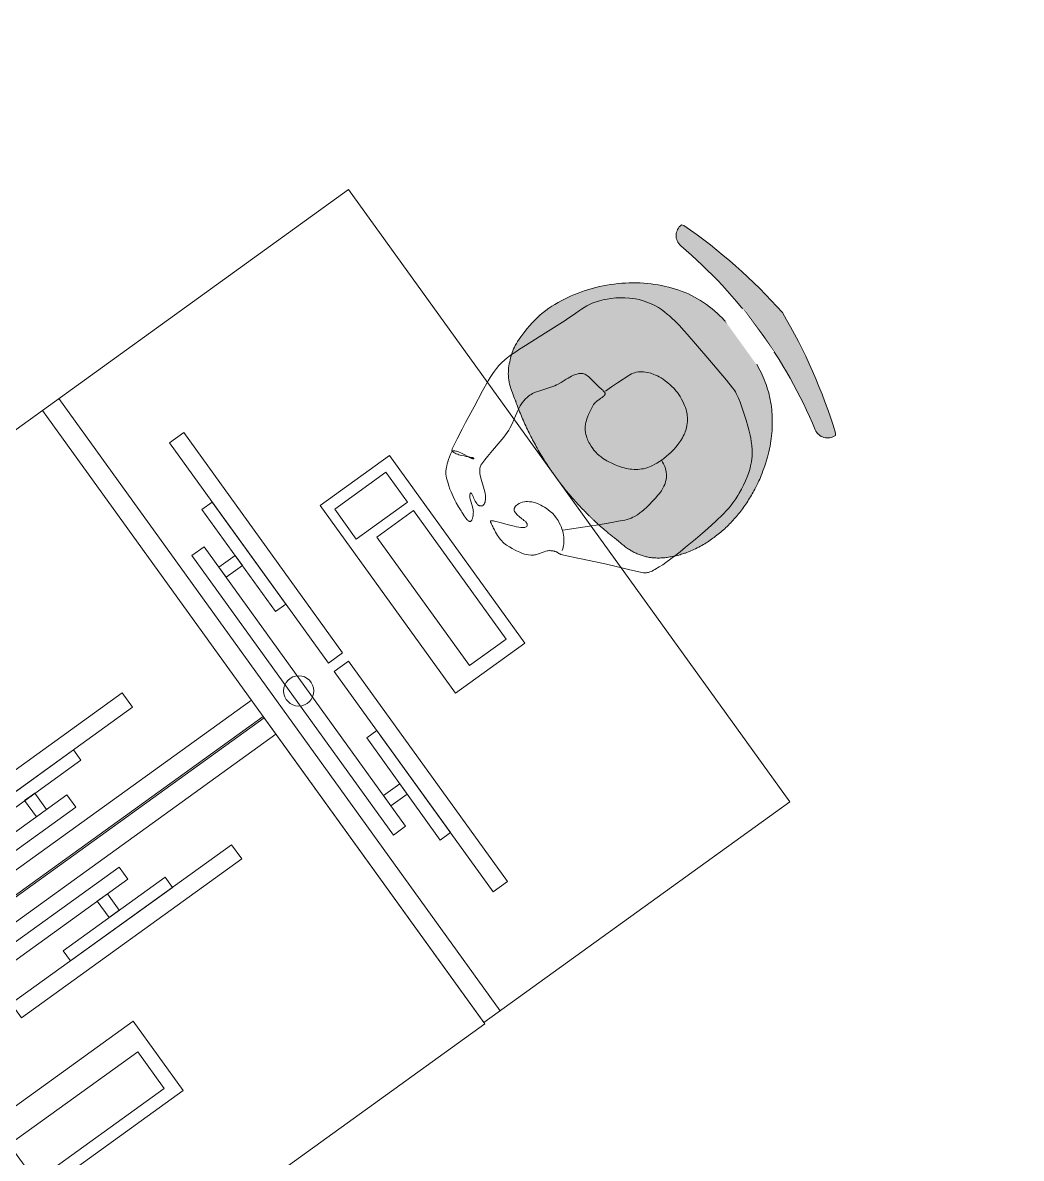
# Model space of a CAD drawing. Header units: millimetres. Extents: x 53255 to 75711, y -557 to 19362.
# Drawn here: x 64536 to 66521, y 6401 to 8658 of the extents above; entities that cross this region are included whole.
import ezdxf

# ---------------------------------------------------------------- set-up
doc = ezdxf.new("R2010")
doc.units = ezdxf.units.MM
doc.header["$MEASUREMENT"] = 0
doc.layers.add('FURN-FILE', color=211, linetype='Continuous', lineweight=0)
doc.layers.add('FURN-WKST', color=42, linetype='Continuous', lineweight=13)

# ---------------------------------------------------------------- blocks, each defined once
blk = doc.blocks.new('wrk3_2')
at = {"layer": 'FURN-FILE', "color": 0, "linetype": 'Continuous', "lineweight": 0, "flags": 128}
for points in [[(760, 166.9), (1300, 166.9), (1300, 201.9), (760, 201.9), (760, 166.9)], [(905, 166.9), (1155, 166.9), (1155, 141.9), (905, 141.9), (905, 166.9)], [(1017.5, 141.9), (1042.5, 141.9), (1042.5, 101.9), (1017.5, 101.9), (1017.5, 141.9)], [(407.5, 101.9), (1092.5, 101.9), (1092.5, 71.9), (407.5, 71.9), (407.5, 101.9)]]:
    blk.add_lwpolyline(points, close=True, dxfattribs=at)
at = {"layer": 'FURN-WKST', "color": 0}
blk.add_line((0, 40), (1500, 40), dxfattribs=at)
at = {"layer": 'FURN-WKST', "color": 0, "flags": 128}
blk.add_lwpolyline([(0, 0), (1500, 0), (1500, 750), (0, 750), (0, 0)], close=True, dxfattribs=at)
blk = doc.blocks.new('*U65')
at = {"color": 0, "linetype": 'ByBlock', "lineweight": -2, "flags": 128}
for points in [[(-67.6, 119.9), (-64.9, 117.3), (-62.5, 114.8), (-60.4, 112.3), (-58.5, 109.9), (-56.9, 107.5), (-54.1, 102.8), (-51.9, 98.5), (-50.2, 94.6), (-48.8, 91.1), (-46.6, 84.8), (-45.2, 80), (-43.2, 72.6), (-41.4, 65.2), (-40.9, 62.3), (-40.6, 59.5), (-40.5, 56.8), (-40.8, 51.5), (-41.7, 46.5), (-43, 41.9), (-44.6, 37.6), (-46.4, 33.6), (-48.4, 30), (-50.5, 26.7), (-54.8, 20.7), (-59.1, 15.8), (-63.1, 11.7), (-66.9, 8.5), (-70.2, 5.9), (-73.3, 3.8), (-78.7, 0.5), (-82.8, -1.6), (-86, -2.8), (-90.6, -4.4), (-95.3, -5.4), (-95.5, -5.4), (-95.7, -5.4), (-96.1, -5.4), (-96.4, -5.3), (-96.8, -5.2), (-97.1, -5.1), (-97.4, -5), (-97.7, -4.8), (-98.3, -4.6), (-98.7, -4.3), (-99.1, -4), (-99.5, -3.8), (-99.7, -3.5), (-100.2, -3.2), (-100.5, -2.9), (-100.7, -2.7), (-100.9, -2.4), (-101.1, -2.3), (-101.2, -2.1), (-101.6, -1.4), (-102, -0.6), (-102.3, 0.3), (-102.5, 1.3), (-102.7, 2.3), (-102.8, 4.5), (-102.7, 6.7), (-102.5, 8.9), (-102.2, 11.1), (-101.4, 15.3), (-99.8, 23), (-99.1, 25.7), (-98.6, 28.1), (-98.2, 30), (-97.9, 31.6), (-97.7, 32.9), (-97.3, 35.1), (-97.2, 36.5), (-97.2, 37.4), (-97.3, 38.6), (-97.4, 39), (-97.5, 39.4), (-98.1, 40.1), (-98.9, 40.3), (-99.9, 40.1), (-101.1, 39.6), (-102.4, 38.8), (-103.9, 37.8), (-105.4, 36.6), (-107, 35.3), (-108.6, 33.8), (-112, 30.7), (-140.8, 1.3), (-143.9, -1.8), (-146.5, -4.1), (-148.5, -5.8), (-150.1, -7), (-151.3, -7.8), (-152.3, -8.4), (-153, -8.7), (-153.6, -8.8), (-154.3, -8.8), (-154.8, -8.5), (-155, -8.1), (-155.1, -7.2), (-155, -6.1), (-154.8, -3.4), (-154.7, -0.8), (-154.7, 1.8), (-154.8, 4.4), (-155.1, 9.6), (-155.4, 14.3), (-156, 23), (-156.1, 29.7), (-156, 34.8), (-155.8, 38.6), (-155.5, 41.4), (-154.8, 45.5), (-153.8, 49.5), (-152.8, 52.9), (-151.7, 55.9), (-149.4, 61.5), (-147, 66.3), (-144.8, 70.3), (-142.6, 73.7), (-140.7, 76.5), (-138.8, 78.9), (-135.5, 82.9), (-132.9, 85.7), (-130.8, 87.7), (-127.6, 90.5), (-124.3, 93.1), (-122.3, 94.4), (-120.3, 95.5), (-118.3, 96.4), (-116.3, 97.1), (-112.6, 98.3), (-98.8, 101.7), (-95.5, 102.8), (-93, 103.7), (-91.3, 104.5), (-88.7, 105.9), (-87.5, 106.7), (-86.3, 107.6), (-85.2, 108.4), (-84.3, 109.2), (-83.6, 109.9), (-82.9, 110.5), (-81.8, 111.6), (-81, 112.5), (-80.4, 113.2), (-79.6, 114.2), (-78.8, 115.3), (-78.5, 115.8), (-78.2, 116.4), (-77.7, 117.4), (-76.1, 121.2), (-75.7, 122.1), (-75.4, 122.8), (-75.1, 123.3), (-74.6, 124), (-74.3, 124.3), (-74, 124.6), (-59.1, 140.1), (-36.3, 163.1), (-13.5, 186.2), (0.5, 201.1), (21.3, 223.7), (31.8, 234.8), (42.6, 245.8), (43.7, 246.8), (44.8, 247.6), (45.8, 248.3), (46.8, 248.9), (47.8, 249.4), (49.8, 250.3), (51.5, 250.9), (53.1, 251.4), (54.5, 251.7), (57, 252.2), (59, 252.5), (61.8, 252.8), (64.7, 252.9), (74.4, 253.2), (82.7, 253.3), (97.2, 253), (107.9, 252.5), (124, 251.5), (140.3, 250), (165.3, 247.4), (183.9, 245.2), (197.9, 243.4), (218.8, 240.1), (229.4, 238.2), (240.1, 236.2), (248.8, 234.2), (256.2, 232.1), (262.5, 230), (268, 228), (277.5, 224.2), (284.4, 221), (294.7, 216), (304.7, 210.7), (312.4, 206.3), (319, 202), (324.6, 198), (329.4, 194.2), (333.5, 190.8), (336.9, 187.6), (342.7, 181.8), (346.8, 177.2), (349.7, 173.6), (353.8, 167.9), (357.5, 162), (362, 153.8), (365.6, 146.7), (368.5, 140.4), (370.8, 134.8), (374.6, 125), (377.1, 117.5), (380.6, 106), (383.7, 94.3), (387.6, 80), (390.3, 69.4), (392, 61.5), (392.9, 55.5), (393.4, 51), (393.6, 47.6), (393.7, 42.5), (393.4, 37.4), (391.6, 18.3), (388.4, -10.1), (385, -38.5), (381.1, -69.9), (377.2, -101.3), (375.9, -110.1), (374.6, -117.7), (372, -131.1), (369.7, -141), (365.8, -155.8), (361.5, -170.2), (359.4, -176.2), (357, -181.7), (354.5, -186.7), (351.8, -191.3), (349.1, -195.5), (343.5, -203.1), (338, -209.4), (332.9, -214.7), (328.1, -219.2), (323.8, -222.9), (315.8, -229), (309.5, -233.3), (299.8, -239.1), (289.8, -244.3), (283.2, -247.3), (277.4, -249.7), (272.4, -251.7), (267.9, -253.2), (264, -254.4), (257.1, -256.2), (251.9, -257.2), (247.9, -257.9), (241.9, -258.5), (235.9, -258.8), (230.2, -258.8), (220.2, -258.5), (205.3, -258), (197.8, -257.9), (190.4, -257.9), (143.9, -259), (97.3, -260.2), (82.8, -260.5), (71.9, -260.6), (63.8, -260.4), (57.7, -260.1), (53.1, -259.8), (46.1, -259), (39.2, -258), (34.9, -257.1), (31, -256.2), (23.7, -254.1), (17.5, -252), (12.2, -249.9), (3, -245.9), (-3.7, -242.6), (-23.8, -232.2), (-55.4, -215.4), (-86.8, -198.5), (-93.3, -195), (-104.8, -188.6), (-113.3, -183.7), (-119.7, -180.1), (-128.9, -174.7), (-133.4, -172.1), (-137.8, -169.7), (-138.8, -168.9), (-139.5, -168.1), (-139.9, -167.2), (-140.2, -166.2), (-140.2, -165.1), (-140.1, -164), (-139.8, -162.9), (-139.5, -161.8), (-139, -160.7), (-137.8, -158.3), (-136.4, -156.1), (-134.8, -153.9), (-133.2, -151.8), (-130, -147.9), (-126.9, -144.5), (-124.3, -141.7), (-122, -139.3), (-120.1, -137.4), (-118.6, -135.9), (-117.3, -134.6), (-116.3, -133.6), (-115.5, -132.9), (-114.9, -132.2), (-114, -131.3), (-113.5, -130.8), (-113.3, -130.4), (-113, -130.1), (-113, -129.9), (-113.2, -129.9), (-113.5, -130.1), (-113.9, -130.5), (-114.4, -131), (-115, -131.7), (-115.6, -132.4), (-116.3, -133.2), (-117.1, -134.1), (-118.6, -136), (-120.3, -137.9), (-121.9, -139.9), (-125.2, -144), (-131.3, -151.4), (-133.5, -154), (-135.4, -156.2), (-136.9, -158), (-138.2, -159.4), (-139.3, -160.6), (-140.2, -161.5), (-140.9, -162.2), (-142, -163.2), (-142.7, -163.8), (-143.2, -164.1), (-143.7, -164.4), (-144.2, -164.5), (-144.6, -164.4), (-145.1, -164.2), (-145.7, -163.9), (-146.4, -163.5), (-147.1, -163), (-148.7, -161.9), (-150.5, -160.7), (-152.3, -159.4), (-154.2, -157.9), (-156, -156.5), (-159.5, -153.5), (-162.7, -150.6), (-165.4, -148), (-167.8, -145.5), (-169.8, -143.3), (-173, -139.4), (-175.1, -136.4), (-176.6, -134.1), (-177.5, -132.4), (-178.7, -129.9), (-179.6, -127.4), (-181.9, -118.9), (-183.7, -111.3), (-185.1, -104.7), (-187.3, -93), (-188.7, -84.1), (-190.3, -70.6), (-191.5, -57), (-191.7, -55.1), (-191.8, -53.2), (-191.8, -51.4), (-191.9, -47.7), (-191.8, -44.4), (-191.6, -41.7), (-191.3, -39.3), (-190.9, -37.4), (-190.5, -35.8), (-190.1, -34.5), (-189.6, -33.5), (-189.2, -32.7), (-188.8, -32.1), (-188.4, -31.6), (-187.6, -30.8), (-187, -30.4), (-186.5, -30.1), (-185.7, -29.8), (-184.8, -29.7), (-184.4, -29.7), (-184, -29.8), (-183.3, -30), (-182.6, -30.2), (-181.9, -30.6), (-181.3, -31), (-180.8, -31.4), (-180.3, -31.8), (-179.3, -32.7), (-178.5, -33.6), (-177.8, -34.4), (-176.7, -35.9), (-175.8, -37), (-174.6, -38.6), (-174, -39.4), (-173.5, -40.2), (-172.8, -41.2), (-172.2, -42.2), (-171.2, -44.4), (-170.4, -46.6), (-169.7, -48.8), (-169.2, -51), (-167.5, -59.4), (-166.9, -62.5), (-166.3, -65.1), (-165.6, -67.2), (-165.1, -68.9), (-164.5, -70.3), (-163.9, -71.4), (-163.3, -72.3), (-162.8, -73), (-161.8, -74), (-160.9, -74.6), (-160.2, -75), (-159, -75.4), (-157.7, -75.5), (-157, -75.5), (-156.4, -75.3), (-155.9, -75.1), (-155.5, -74.7), (-155.2, -74.3), (-155, -73.8), (-154.8, -73.3), (-154.8, -72.7), (-154.7, -72.1), (-154.7, -70.7), (-154.9, -69.4), (-155.1, -68), (-155.3, -66.6), (-155.9, -63.8), (-157, -58.9), (-157.3, -57), (-157.6, -55.4), (-157.7, -54.1), (-157.8, -52.9), (-157.8, -52), (-157.7, -50.4), (-157.5, -49.3), (-157.3, -48.6), (-156.9, -47.6), (-156.6, -47.2), (-156.2, -46.8), (-155.5, -46), (-154.8, -45.3), (-154.2, -44.7), (-153.6, -44.2), (-153.1, -43.8), (-152.6, -43.4), (-152.2, -43.1), (-151.7, -42.9), (-151.4, -42.7), (-150.7, -42.5), (-150.2, -42.3), (-149.8, -42.2), (-149.1, -42.1), (-148.4, -42.1), (-145.5, -42.2), (-142.9, -42.6), (-140.6, -43.4), (-138.5, -44.3), (-136.7, -45.5), (-135.1, -46.8), (-133.7, -48.2), (-132.5, -49.8), (-130.4, -53.1), (-128.7, -56.7), (-127.3, -60.3), (-126.2, -63.9), (-119.5, -92.9), (-118.5, -96.2), (-117.4, -99), (-116.4, -101.3), (-114.3, -104.9), (-112.5, -107.3), (-111, -108.9), (-108.4, -110.9), (-107, -111.7), (-105.4, -112.4), (-96.1, -115.7), (-87.7, -118.3), (-57.9, -126.8), (-43.1, -131.2), (-35.9, -133.6), (-28.8, -136.2), (-23.9, -138.3), (-19.4, -140.6), (-11.2, -145.4), (3.1, -154.8), (14, -161.6), (18.1, -163.9), (21.8, -165.9), (28.3, -168.8), (33.4, -170.5), (37.2, -171.6), (43.2, -172.6), (46.3, -172.9), (49.4, -173), (52.8, -172.9), (56, -172.6), (58.9, -172.3), (64.3, -171.3), (69, -170.2), (77.1, -168), (89.1, -164.4), (95.1, -162.7), (101.1, -161.4), (104.8, -160.8), (108.3, -160.3), (115, -159.7), (127, -159.1), (136, -158.5), (142.5, -157.7), (147.1, -156.8), (150.5, -156), (152.9, -155.2), (156.3, -153.8), (159.6, -152), (160.5, -151.4), (161.4, -150.6), (163, -149.1), (164.2, -147.4), (165.2, -145.7), (166.1, -143.9), (166.8, -142.2), (167.4, -140.5), (168.3, -137.1), (168.9, -134), (169.9, -128.4), (171.2, -119.9), (171.9, -115.7), (172.8, -111.8), (173.4, -109.8), (174.6, -106.2), (175.4, -103.6), (175.9, -101.6), (176.3, -100.1), (176.5, -99), (176.6, -98.1), (176.7, -96.8), (176.7, -95.4), (176.6, -94.4), (176.3, -93.6), (176, -92.8), (175.6, -92.2), (175.2, -91.6), (174.7, -91.2), (174.1, -90.8), (173.5, -90.4), (172.2, -89.9), (170.8, -89.5), (169.4, -89.3), (168, -89.2), (166.6, -89.1), (163.8, -89.1), (158.7, -89.2), (154.8, -89.2), (152, -89.1), (150, -88.9), (148.5, -88.7), (147.5, -88.5), (146.1, -88), (144.7, -87.4), (135.1, -82.4), (131.5, -80.4), (128.3, -78.7), (125.6, -77), (121, -74), (117.8, -71.6), (115.4, -69.6), (113.7, -68.1), (111.4, -65.6), (109.2, -63), (107.3, -60.5), (105.7, -58.2), (104.3, -55.9), (101.9, -51.5), (100.1, -47.6), (98.8, -44), (97.8, -40.8), (97, -37.9), (96.4, -35.3), (95.7, -30.7), (95.3, -27.1), (95.1, -24.3), (95, -20.1), (95.1, -15.7), (95.3, -11.8), (95.7, -8.3), (96.2, -5.1), (96.8, -2.1), (98.1, 3.2), (99.6, 7.7), (101, 11.5), (102.4, 14.8), (105, 20.3), (107.2, 24.3), (110.7, 30.1), (114.5, 35.9), (118.3, 41.3), (121.8, 45.9), (125.1, 49.9), (128.1, 53.2), (130.9, 56.1), (133.4, 58.5), (135.7, 60.5), (139.9, 63.9), (143.2, 66.2), (145.9, 67.9), (150, 70.2), (154.3, 72.3), (157, 73.5), (159.5, 74.5), (161.9, 75.3), (166.2, 76.6), (170, 77.5), (173.3, 78.1), (176.2, 78.5), (181.3, 79), (185.2, 79.2), (191.3, 79.3), (194.4, 79.3), (197.6, 79.2), (205.6, 78.7), (212.3, 77.9), (218.1, 77), (223.1, 76.1), (227.4, 75.1), (234.7, 73.2), (240, 71.5), (243.9, 70.1), (249.7, 67.8), (255.3, 65.2), (258.4, 63.7), (261.2, 62.1), (263.8, 60.5), (266.1, 58.9), (270.4, 55.7), (274, 52.5), (277, 49.5), (279.5, 46.7), (281.5, 44.1), (283.3, 41.8), (286, 37.4), (287.9, 33.9), (289.2, 31.2), (291, 26.9), (292.5, 22.4), (293.8, 17.5), (294.9, 13), (295.7, 8.9), (296.2, 5), (296.9, -2.1), (297.2, -8.2), (297, -13.4), (296.7, -17.9), (296.3, -21.8), (295.2, -28.6), (294.2, -33.5), (292.2, -40.9), (289.8, -48.1), (288.1, -52.2), (286.4, -56.1), (284.5, -59.8), (282.5, -63.3), (280.5, -66.5), (276.5, -72.3), (272.5, -77.2), (268.8, -81.2), (265.4, -84.4), (262.2, -87), (259.4, -89.1), (256.8, -90.7), (254.5, -92), (250.4, -94), (247.2, -95.1), (244.8, -95.8), (241.1, -96.5), (237.3, -96.8), (222.8, -97), (201.2, -96.9), (179.6, -96.6)], [(-44.3, 86.5), (-19.9, 97.9), (4.6, 109.4), (20.7, 116.9), (32.9, 122.4), (51.2, 130.4), (69.9, 138.1), (74.4, 139.6), (78.6, 140.8), (82.6, 141.6), (86.4, 142.1), (90, 142.5), (96.8, 142.7), (102.7, 142.5), (108, 142), (117.3, 140.8), (124.3, 139.5), (145.5, 135.1), (150.8, 133.9), (155.4, 132.6), (159.3, 131.3), (162.6, 130), (165.5, 128.8), (167.9, 127.6), (170, 126.5), (173.4, 124.4), (175.8, 122.7), (177.6, 121.3), (180, 119.1), (182.3, 116.8), (183.5, 115.3), (185.7, 112.4), (187.6, 109.6), (189.1, 107.1), (190.3, 104.8), (191.3, 102.8), (192.1, 101), (193.4, 97.7), (194.1, 95.3), (194.6, 93.4), (195.1, 90.6), (195.4, 87.7), (195.7, 83.5), (196, 79.2)]]:
    blk.add_lwpolyline(points, dxfattribs=at)
blk = doc.blocks.new('*U66')
at = {"color": 0, "linetype": 'ByBlock', "lineweight": -2, "extrusion": (0, 0, -1), "flags": 128}
for points in [[(93.8, -226.5), (76.1, 233.1), (-93.8, 226.5), (-76.1, -233.1), (93.8, -226.5)], [(-65, 131.6), (-67.8, 204.9), (57.6, 209.7), (60.4, 136.4), (-65, 131.6)], [(37.9, -200.2), (25.8, 114.3), (-64.2, 110.8), (-52, -203.7), (37.9, -200.2)]]:
    blk.add_lwpolyline(points, close=True, dxfattribs=at)
blk = doc.blocks.new('wrk3_5')
at = {"layer": 'FURN-FILE', "color": 0, "linetype": 'Continuous', "lineweight": 0, "extrusion": (0, 0, -1), "flags": 128}
for points in [[(-760, 166.9), (-1300, 166.9), (-1300, 201.9), (-760, 201.9), (-760, 166.9)], [(-905, 166.9), (-1155, 166.9), (-1155, 141.9), (-905, 141.9), (-905, 166.9)], [(-1017.5, 141.9), (-1042.5, 141.9), (-1042.5, 101.9), (-1017.5, 101.9), (-1017.5, 141.9)], [(-407.5, 101.9), (-1092.5, 101.9), (-1092.5, 71.9), (-407.5, 71.9), (-407.5, 101.9)]]:
    blk.add_lwpolyline(points, close=True, dxfattribs=at)
at = {"layer": 'FURN-WKST', "color": 0}
blk.add_line((0, 40), (1500, 40), dxfattribs=at)
at = {"layer": 'FURN-WKST', "color": 0, "extrusion": (0, 0, -1), "flags": 128}
blk.add_lwpolyline([(0, 0), (-1500, 0), (-1500, 750), (0, 750), (0, 0)], close=True, dxfattribs=at)
at = {"layer": 'FURN-FILE', "color": 0, "linetype": 'Continuous', "lineweight": 0, "extrusion": (0, 0, -1), "rotation": 92.21292925001437}
blk.add_blockref('*U65', (-713.2, 747.1), dxfattribs=at)
at = {"layer": 'FURN-FILE', "color": 0, "linetype": 'Continuous', "lineweight": 0, "rotation": 92.21320400544748}
blk.add_blockref('*U66', (706.2, 421.9), dxfattribs=at)
blk = doc.blocks.new('*U68')
at = {"linetype": 'ByBlock', "lineweight": -2, "extrusion": (0, 0, -1)}
blk.add_hatch(color=7, dxfattribs=at).paths.add_polyline_path([(240, 333.8, 0.058838), (-17.8, 378.3, 0.058838), (-270.6, 310.9), (-274, 307.6, 0.485231), (-240.2, 283.4, -0.059133), (-15.2, 320.4, -0.059133), (212.3, 303.7, 0.485231), (243.7, 330.9)])
h = blk.add_hatch(color=7, dxfattribs=at)
edge = h.paths.add_edge_path()
edge.add_spline(control_points=[(177.4, -145.2), (207.7, -138.4), (239.5, -120.2), (285.5, -39.3), (282.8, 112.4), (154.2, 268.8), (37, 282.3), (-13.3, 278.2)], knot_values=[0, 0, 0, 0, 0.127805, 0.173291, 0.430539, 0.788352, 1, 1, 1, 1], degree=3, periodic=0)
edge.add_spline(control_points=[(-13.3, 278.2), (-63.7, 277.8), (-179.2, 253.8), (-293.3, 86.5), (-282.4, -64.8), (-229.3, -141.2), (-196, -156.5), (-165.2, -160.6)], knot_values=[0, 0, 0, 0, 0.211648, 0.569461, 0.826709, 0.872195, 1, 1, 1, 1], degree=3, periodic=0)
edge.add_line((-165.2, -160.6), (-165.2, -160.8))
edge.add_arc((-20, 427.7), 606.2, 256.1357, 272.5726)
edge.add_arc((-20, 427.7), 606.2, 272.5725, 289.0094)
edge.add_line((177.4, -145.4), (177.4, -145.2))
at = {"color": 0, "linetype": 'ByBlock', "lineweight": -2, "extrusion": (0, 0, -1), "flags": 128}
blk.add_lwpolyline([(240, 333.8, 0.058838), (-17.8, 378.3), (-17.8, 378.3, 0.058838), (-270.6, 310.9), (-274, 307.6, 0.485231), (-240.2, 283.4), (-240.2, 283.4, -0.059133), (-15.2, 320.4, -0.059133), (212.3, 303.7), (212.3, 303.7, 0.485231), (243.7, 330.9), (240, 333.8)], format="xyb", close=True, dxfattribs=at)
at = {"color": 0, "linetype": 'ByBlock', "lineweight": -2}
blk.add_rational_spline([(-177.4, -145.2), (-207.7, -138.4), (-239.5, -120.2), (-285.5, -39.3), (-282.8, 112.4), (-154.2, 268.8), (-37, 282.3), (13.3, 278.2), (63.7, 277.8), (179.2, 253.8), (293.3, 86.5), (282.4, -64.8), (229.3, -141.2), (196, -156.5), (165.2, -160.6), (165.2, -160.6), (165.2, -160.7), (165.2, -160.8), (108.8, -174.7), (50.9, -180.5), (-7.2, -177.9), (-65.3, -175.2), (-122.4, -164.4), (-177.4, -145.4), (-177.4, -145.3), (-177.4, -145.3), (-177.4, -145.2)], [1, 1, 1, 1, 1, 1, 1, 1, 1, 1, 1, 1, 1, 1, 1, 1, 1, 1, 0.993153505411, 0.993153505411, 1, 0.993153505411, 0.993153505411, 1, 1, 1, 1], degree=3, knots=[0, 0, 0, 0, 0.021301, 0.028882, 0.071757, 0.131392, 0.166667, 0.166667, 0.166667, 0.201941, 0.261577, 0.304452, 0.312032, 0.333333, 0.333333, 0.333333, 0.5, 0.5, 0.5, 0.666667, 0.666667, 0.666667, 0.833333, 0.833333, 0.833333, 1, 1, 1, 1], dxfattribs=at)
blk.add_wipeout([(-37.7, 321.4), (67.7, 317.3), (66, 274.1), (-39.4, 278.1)], dxfattribs=at)
blk = doc.blocks.new('*U69')
at = {"color": 0, "linetype": 'ByBlock', "lineweight": -2, "extrusion": (0, 0, -1), "flags": 128}
for points in [[(67.6, 119.9), (64.8, 117.5), (62.2, 115.1), (60, 112.8), (57.9, 110.5), (56.1, 108.2), (53, 103.6), (50.6, 99.4), (48.7, 95.6), (47.1, 92.1), (46, 88.9), (44.2, 83.3), (43.1, 78.9), (42.5, 75.5), (41.8, 70.4), (41.4, 65.2), (41.4, 58.9), (42, 52.9), (43, 47.2), (44.3, 41.9), (45.8, 36.9), (47.5, 32.3), (49.4, 28.1), (51.2, 24.3), (53.2, 20.8), (57.1, 14.6), (61, 9.7), (64.6, 5.8), (68, 2.8), (71.1, 0.5), (73.9, -1.3), (76.4, -2.6), (80.9, -4.4), (84.4, -5.3), (87.1, -5.7), (91.1, -5.9), (95.3, -5.4), (95.7, -5.3), (96.1, -5.2), (96.5, -5.1), (97.1, -4.8), (97.7, -4.5), (98.2, -4.3), (98.6, -4), (99.3, -3.6), (99.8, -3.2), (100.2, -2.9), (100.7, -2.5), (101.2, -2.1), (101.9, -1.4), (102.5, -0.5), (102.9, 0.4), (103.3, 1.4), (103.5, 2.4), (103.6, 3.4), (103.6, 5.5), (103.4, 7.7), (103, 9.8), (102.5, 11.8), (101.4, 15.8), (99.2, 22.8), (98.3, 25.4), (97.7, 27.6), (97.2, 29.4), (96.9, 31), (96.6, 32.3), (96.4, 34.4), (96.4, 35.9), (96.5, 36.9), (96.9, 38.3), (97.2, 38.9), (97.5, 39.4), (98.6, 40.5), (99.8, 41), (101.2, 41.1), (102.6, 40.9), (104.1, 40.3), (105.7, 39.6), (107.3, 38.6), (108.9, 37.4), (110.6, 36.1), (113.9, 33.2), (117.2, 30), (120.4, 26.7), (126.5, 20.1), (131.7, 14.1), (136.2, 8.9), (139.9, 4.6), (143, 1.2), (145.4, -1.5), (147.4, -3.5), (149, -5), (150.3, -6.1), (151.3, -6.9), (152.1, -7.4), (153.3, -7.9), (154, -7.9), (154.4, -7.8), (154.8, -7.1), (155, -6.1), (155.3, -3.8), (155.5, -1.4), (155.9, 1), (156.2, 3.6), (156.6, 6.1), (157.2, 11.1), (157.6, 15.8), (157.9, 20), (158.1, 23.8), (158.1, 27.2), (157.8, 33), (157.3, 37.3), (156.7, 40.5), (156.2, 42.9), (155.1, 46.3), (153.8, 49.5), (150.8, 55.8), (148.1, 61.3), (145.7, 65.9), (143.5, 69.8), (141.5, 73.1), (139.7, 76), (136.3, 80.8), (133.6, 84.1), (131.4, 86.6), (128, 90), (124.3, 93.1), (122.3, 94.5), (120.2, 95.7), (118.2, 96.6), (116.3, 97.4), (112.5, 98.6), (98.7, 102), (95.3, 103), (92.9, 103.9), (91.1, 104.6), (88.6, 106), (87.5, 106.7), (86.3, 107.6), (85.3, 108.4), (84.4, 109.1), (83.6, 109.8), (83, 110.4), (81.9, 111.5), (81.1, 112.4), (80.5, 113.1), (79.6, 114.2), (78.8, 115.3), (78.4, 115.8), (78.1, 116.4), (77.8, 116.9), (77.4, 117.9), (76.7, 119.7), (76.2, 121), (75.7, 122), (75.4, 122.7), (75.1, 123.2), (74.6, 123.9), (74.3, 124.3), (74, 124.6), (59.1, 140.2), (36.2, 163.2), (13.5, 186.2), (-0.5, 201.1), (-21.4, 223.7), (-32, 234.9), (-42.6, 245.8), (-43.7, 246.8), (-44.7, 247.6), (-45.7, 248.3), (-46.7, 248.9), (-47.7, 249.4), (-49.6, 250.2), (-51.3, 250.8), (-52.9, 251.3), (-54.3, 251.6), (-56.8, 252.1), (-58.8, 252.4), (-61.7, 252.7), (-64.7, 252.9), (-74.8, 253.4), (-83.3, 253.6), (-90.6, 253.5), (-103.1, 253.1), (-112.3, 252.5), (-126.2, 251.4), (-140.3, 250), (-165.4, 247.4), (-184.1, 245.2), (-198, 243.3), (-219, 240), (-240.1, 236.2), (-248.6, 234.3), (-255.9, 232.3), (-262.1, 230.4), (-267.5, 228.5), (-276.8, 224.9), (-283.7, 221.8), (-288.9, 219.3), (-296.7, 215.2), (-304.7, 210.7), (-312.9, 205.8), (-319.7, 201.2), (-325.5, 197), (-330.3, 193.1), (-334.3, 189.7), (-337.7, 186.6), (-343.3, 180.9), (-347.3, 176.4), (-350.1, 172.9), (-354, 167.6), (-357.5, 162), (-361.8, 154.2), (-365.3, 147.2), (-368.2, 141), (-370.5, 135.4), (-374.3, 125.4), (-376.9, 117.8), (-380.5, 106.2), (-383.7, 94.3), (-387.6, 80), (-390.3, 69.4), (-392, 61.4), (-392.9, 55.5), (-393.4, 51), (-393.6, 47.6), (-393.7, 42.5), (-393.4, 37.4), (-391.6, 18.3), (-388.4, -10.1), (-385, -38.5), (-381.1, -69.9), (-377.2, -101.3), (-376, -110), (-373.8, -124.9), (-371.7, -136), (-369.7, -144.3), (-368.1, -150.7), (-366.6, -155.5), (-364.3, -162.8), (-361.5, -170.2), (-358.8, -176.7), (-355.9, -182.6), (-353, -187.9), (-350, -192.7), (-347.1, -197), (-341.2, -204.7), (-335.7, -211.1), (-330.6, -216.3), (-325.9, -220.6), (-321.7, -224.2), (-314.1, -230), (-308.2, -234), (-299.1, -239.5), (-289.8, -244.3), (-283.6, -247.1), (-278, -249.5), (-273.1, -251.3), (-268.6, -252.9), (-264.7, -254.1), (-257.7, -255.9), (-252.3, -257), (-248.3, -257.7), (-242.1, -258.4), (-235.9, -258.8), (-230, -258.8), (-225, -258.8), (-216.3, -258.5), (-203.3, -258), (-196.9, -257.9), (-190.4, -257.9), (-143.9, -259), (-97.3, -260.2), (-82.8, -260.5), (-71.9, -260.5), (-63.8, -260.4), (-57.6, -260.1), (-53, -259.8), (-46.1, -259), (-39.2, -258), (-34.9, -257.1), (-31, -256.2), (-23.8, -254.1), (-17.6, -252), (-12.2, -249.9), (-3.1, -245.9), (3.7, -242.6), (23.8, -232.2), (55.4, -215.4), (86.8, -198.5), (99.7, -191.5), (118.9, -180.6), (137.8, -169.7), (138.8, -168.9), (139.6, -168), (140, -167), (140.3, -166), (140.3, -164.9), (140.1, -163.8), (139.8, -162.6), (139.3, -161.5), (138.7, -160.3), (138.1, -159.2), (136.6, -156.9), (134.9, -154.6), (133.2, -152.5), (129.5, -148.4), (126.2, -144.9), (123.2, -142), (120.7, -139.6), (118.7, -137.6), (117.1, -136), (115.9, -134.7), (114.9, -133.7), (114.2, -132.9), (113.6, -132.3), (113.2, -131.8), (112.7, -131), (112.5, -130.6), (112.5, -130.3), (112.6, -130), (113, -129.9), (113.5, -130), (114.1, -130.3), (114.7, -130.7), (115.3, -131.4), (115.9, -132.2), (116.6, -133), (117.2, -134), (118.5, -136.2), (119.8, -138.4), (121.1, -140.8), (123.6, -145.5), (125.9, -149.7), (128.1, -153.3), (130, -156.3), (131.7, -158.8), (133.3, -160.7), (134.6, -162.1), (135.8, -163.2), (136.9, -164), (137.8, -164.6), (138.6, -165), (140, -165.4), (141, -165.5), (141.8, -165.5), (143, -165.1), (144.2, -164.5), (146.7, -162.8), (151.6, -159.3), (155.9, -156.1), (159.7, -153), (162.9, -150.2), (165.6, -147.7), (167.8, -145.4), (169.7, -143.3), (172.8, -139.5), (174.9, -136.6), (176.3, -134.4), (178.1, -131), (179.6, -127.4), (182.2, -119.3), (184.3, -112), (185.9, -105.5), (187.1, -99.8), (188.9, -89.5), (190, -81.6), (190.6, -75.6), (191.2, -66.4), (191.5, -57), (191.6, -56), (191.6, -54), (191.7, -51.9), (191.7, -49.8), (191.8, -45.8), (191.7, -42.3), (191.5, -39.3), (191.3, -36.9), (190.9, -34.9), (190.6, -33.4), (190.2, -32.2), (189.7, -31.3), (189.3, -30.6), (188.9, -30.1), (188.5, -29.8), (188.2, -29.5), (187.4, -29.3), (186.9, -29.2), (186.4, -29.2), (185.6, -29.4), (184.8, -29.7), (183.9, -30.2), (183.1, -30.7), (182.4, -31.1), (181.1, -32.1), (180, -32.9), (179.1, -33.8), (178.4, -34.5), (177.1, -35.9), (176.1, -36.9), (174.8, -38.6), (173.5, -40.2), (172.1, -42.1), (171, -44.1), (170.1, -46), (169.3, -47.8), (168.1, -51.5), (166.2, -58), (164.7, -62.9), (163.5, -66.5), (162.4, -69), (161.4, -70.8), (160.6, -72), (159.3, -73.9), (157.7, -75.5), (157.1, -76), (156.7, -76.3), (156.3, -76.5), (156, -76.4), (155.7, -76.3), (155.6, -76), (155.4, -75.6), (155.3, -75.2), (155.3, -74.7), (155.3, -74.1), (155.3, -73.5), (155.4, -72.1), (155.6, -70.7), (155.7, -69.2), (155.9, -67.8), (156.4, -64.8), (157.1, -59.5), (157.3, -57.4), (157.5, -55.7), (157.5, -54.3), (157.6, -53.1), (157.6, -52.1), (157.4, -50.4), (157.3, -49.3), (157.1, -48.6), (156.7, -47.6), (156.5, -47.1), (156.2, -46.8), (155.9, -46.4), (155.6, -46), (155.3, -45.6), (154.9, -45.2), (154.2, -44.5), (153.6, -43.9), (153, -43.4), (152.4, -43), (151.9, -42.7), (151.5, -42.5), (151.1, -42.3), (150.8, -42.1), (150.5, -42), (150, -41.9), (149.6, -41.9), (149.3, -41.9), (148.9, -41.9), (148.4, -42.1), (146.1, -43), (144, -44.2), (142.1, -45.5), (140.4, -47), (138.9, -48.5), (136.3, -51.9), (134.2, -55.5), (132.5, -59.2), (131, -62.8), (121.8, -92.2), (120.4, -95.6), (119.1, -98.4), (117.9, -100.8), (115.4, -104.5), (113.3, -107), (111.6, -108.7), (108.7, -110.8), (107.1, -111.6), (105.4, -112.4), (96.1, -115.7), (87.8, -118.3), (72.9, -122.6), (50.5, -128.9), (39.5, -132.4), (28.8, -136.2), (23.9, -138.3), (19.4, -140.6), (11.1, -145.4), (-3.2, -154.8), (-14.1, -161.6), (-18.2, -164), (-21.9, -165.9), (-28.5, -168.8), (-33.5, -170.6), (-37.3, -171.6), (-43.3, -172.6), (-46.3, -172.9), (-49.4, -173), (-52.8, -172.9), (-55.9, -172.6), (-58.8, -172.3), (-64.2, -171.3), (-68.9, -170.2), (-77, -168), (-89.1, -164.4), (-95.1, -162.8), (-101.1, -161.4), (-104.8, -160.8), (-108.4, -160.3), (-115.2, -159.8), (-127.5, -159.4), (-132.1, -159.2), (-136, -159), (-139.4, -158.7), (-142.3, -158.3), (-147.1, -157.4), (-150.6, -156.5), (-153, -155.6), (-154.8, -154.9), (-157.3, -153.6), (-159.6, -152), (-161.3, -150.5), (-162.7, -148.8), (-163.9, -147.1), (-164.8, -145.4), (-165.6, -143.6), (-166.3, -141.9), (-167.4, -138.4), (-172.8, -111.8), (-175.2, -103.3), (-175.8, -101.3), (-176.1, -99.7), (-176.3, -98.6), (-176.5, -97), (-176.6, -96.2), (-176.7, -95.4), (-176.6, -94.6), (-176.5, -93.9), (-176.2, -93.2), (-175.9, -92.7), (-175.4, -92.2), (-174.9, -91.8), (-174.4, -91.5), (-173.8, -91.2), (-172.5, -90.7), (-171.1, -90.4), (-169.7, -90.1), (-168.3, -90), (-166.9, -89.9), (-164.1, -89.8), (-158.8, -89.7), (-154.9, -89.5), (-152, -89.3), (-150, -89), (-148.6, -88.7), (-147.5, -88.5), (-146.1, -88), (-144.7, -87.4), (-140, -84.9), (-135.8, -82.6), (-132.1, -80.5), (-125.7, -76.6), (-121.1, -73.5), (-117.9, -71.1), (-115.5, -69.2), (-112.2, -66.2), (-110.6, -64.6), (-109.2, -63), (-107.3, -60.8), (-105.6, -58.6), (-104.2, -56.4), (-103, -54.3), (-100.8, -50.2), (-99.3, -46.5), (-98.1, -43), (-97.2, -39.9), (-96.5, -37.1), (-96, -34.6), (-95.4, -30.1), (-95.1, -26.6), (-94.9, -21.3), (-95.1, -15.7), (-95.4, -11.8), (-95.8, -8.3), (-96.3, -5.1), (-96.9, -2.1), (-98.2, 3.1), (-99.6, 7.5), (-100.9, 11.2), (-102.3, 14.3), (-104.9, 19.8), (-107, 23.8), (-110.6, 29.8), (-114.5, 35.9), (-118.5, 41.7), (-122.2, 46.6), (-125.7, 50.7), (-128.9, 54.1), (-131.7, 57), (-134.3, 59.4), (-136.6, 61.3), (-140.8, 64.6), (-144.1, 66.8), (-146.6, 68.4), (-150.4, 70.5), (-154.3, 72.3), (-156.8, 73.4), (-161.5, 75), (-165.7, 76.2), (-169.4, 77.1), (-172.8, 77.7), (-175.7, 78.2), (-181, 78.8), (-185.1, 79.1), (-191.3, 79.3), (-197.6, 79.2), (-201.6, 79), (-208.8, 78.4), (-214.9, 77.6), (-220.2, 76.8), (-224.7, 75.9), (-228.5, 74.9), (-235.2, 73.1), (-240.2, 71.4), (-244, 70.1), (-249.6, 67.8), (-255.3, 65.2), (-258.6, 63.6), (-261.7, 61.8), (-264.4, 60.1), (-266.9, 58.3), (-269.2, 56.5), (-273.2, 53), (-276.5, 49.7), (-279.2, 46.6), (-281.4, 43.9), (-283.2, 41.4), (-286.1, 36.8), (-288.1, 33.3), (-289.4, 30.6), (-291.1, 26.5), (-292.5, 22.4), (-293.7, 18.2), (-294.6, 14.3), (-296, 6.9), (-296.7, 0.3), (-297, -5.5), (-297, -10.6), (-296.8, -15.2), (-296.5, -19.1), (-295.6, -26.2), (-294.5, -31.6), (-293.6, -35.7), (-291.8, -41.8), (-289.8, -48.1), (-287.9, -52.8), (-286, -57.2), (-284, -61.2), (-282, -64.9), (-279.9, -68.2), (-277.9, -71.2), (-273.9, -76.6), (-270.1, -80.9), (-266.5, -84.3), (-263.3, -87), (-260.3, -89.1), (-257.7, -90.8), (-255.3, -92.1), (-251, -94.1), (-247.7, -95.2), (-245.2, -95.9), (-241.3, -96.5), (-237.3, -96.8), (-208.5, -96.9), (-194.1, -96.8), (-179.6, -96.6)], [(44.3, 86.5), (19.9, 97.9), (-4.6, 109.4), (-20.8, 116.9), (-45.2, 127.7), (-57.5, 133), (-69.9, 138.1), (-74.3, 139.6), (-78.5, 140.8), (-82.5, 141.7), (-86.2, 142.3), (-89.7, 142.7), (-96.4, 143), (-102.3, 142.9), (-107.6, 142.5), (-112.2, 141.9), (-120.4, 140.7), (-126.6, 139.5), (-136, 137.4), (-145.5, 135.1), (-150.9, 133.7), (-155.5, 132.3), (-159.4, 131), (-162.6, 129.7), (-165.4, 128.4), (-167.8, 127.3), (-171.8, 125), (-174.6, 123.2), (-176.6, 121.7), (-179.5, 119.4), (-182.3, 116.8), (-183.6, 115.4), (-184.8, 113.9), (-185.9, 112.6), (-187.8, 109.8), (-189.3, 107.3), (-190.5, 105), (-191.5, 103), (-192.3, 101.1), (-193.5, 97.8), (-194.2, 95.3), (-194.6, 93.4), (-195.1, 90.6), (-195.4, 87.7), (-195.7, 83.5), (-196, 79.2)]]:
    blk.add_lwpolyline(points, dxfattribs=at)
blk = doc.blocks.new('*U70')
at = {"color": 0, "linetype": 'ByBlock', "lineweight": -2, "flags": 128}
for points in [[(-93.8, -226.5), (-76.1, 233.1), (93.8, 226.5), (76.1, -233.1), (-93.8, -226.5)], [(65, 131.6), (67.8, 204.9), (-57.6, 209.7), (-60.4, 136.4), (65, 131.6)], [(-37.9, -200.2), (-25.8, 114.3), (64.2, 110.8), (52, -203.7), (-37.9, -200.2)]]:
    blk.add_lwpolyline(points, close=True, dxfattribs=at)
blk = doc.blocks.new('wrk3_6')
at = {"layer": 'FURN-FILE', "color": 0, "linetype": 'Continuous', "lineweight": 0, "flags": 128}
for points in [[(200, 166.9), (740, 166.9), (740, 201.9), (200, 201.9), (200, 166.9)], [(760, 166.9), (1300, 166.9), (1300, 201.9), (760, 201.9), (760, 166.9)], [(345, 166.9), (595, 166.9), (595, 141.9), (345, 141.9), (345, 166.9)], [(905, 166.9), (1155, 166.9), (1155, 141.9), (905, 141.9), (905, 166.9)], [(457.5, 141.9), (482.5, 141.9), (482.5, 101.9), (457.5, 101.9), (457.5, 141.9)], [(1017.5, 141.9), (1042.5, 141.9), (1042.5, 101.9), (1017.5, 101.9), (1017.5, 141.9)], [(407.5, 101.9), (1092.5, 101.9), (1092.5, 71.9), (407.5, 71.9), (407.5, 101.9)]]:
    blk.add_lwpolyline(points, close=True, dxfattribs=at)
at = {"layer": 'FURN-FILE', "color": 0, "linetype": 'Continuous', "lineweight": 0}
blk.add_circle((750, 86.9), 30, dxfattribs=at)
at = {"layer": 'FURN-WKST', "color": 0}
blk.add_line((0, 40), (1500, 40), dxfattribs=at)
at = {"layer": 'FURN-FILE', "color": 0, "linetype": 'Continuous', "lineweight": 0, "extrusion": (0, 0, -1), "rotation": 2.212929250014392}
blk.add_blockref('*U68', (-705.9, 928), dxfattribs=at)
at = {"layer": 'FURN-FILE', "color": 0, "linetype": 'Continuous', "lineweight": 0, "rotation": 92.21320400544748}
blk.add_blockref('*U70', (706.2, 421.9), dxfattribs=at)
at = {"layer": 'FURN-WKST', "color": 0, "flags": 128}
blk.add_lwpolyline([(0, 0), (1500, 0), (1500, 750), (0, 750), (0, 0)], close=True, dxfattribs=at)
at = {"layer": 'FURN-FILE', "color": 0, "linetype": 'Continuous', "lineweight": 0, "extrusion": (0, 0, -1), "rotation": 92.21292925001441}
blk.add_blockref('*U69', (-713.2, 747.1), dxfattribs=at)

msp = doc.modelspace()

# ---------------------------------------------------------------- block references
at = {"layer": 'FURN-FILE', "linetype": 'Continuous', "lineweight": 0, "rotation": 35.79921985249073}
msp.add_blockref('wrk3_2', (63797.7, 6402.1), dxfattribs=at)

# ---------------------------------------------------------------- next in the draw order: block references
at = {"layer": 'FURN-FILE', "linetype": 'Continuous', "lineweight": 0, "extrusion": (0, 0, -1), "rotation": 144.2007801475093}
msp.add_blockref('wrk3_5', (-63799.5, 6399.6), dxfattribs=at)

# ---------------------------------------------------------------- next in the draw order: block references
at = {"layer": 'FURN-FILE', "linetype": 'Continuous', "lineweight": 0, "rotation": 305.7992198524907}
msp.add_blockref('wrk3_6', (64575.6, 7887.8), dxfattribs=at)

doc.saveas('drawing.dxf')
